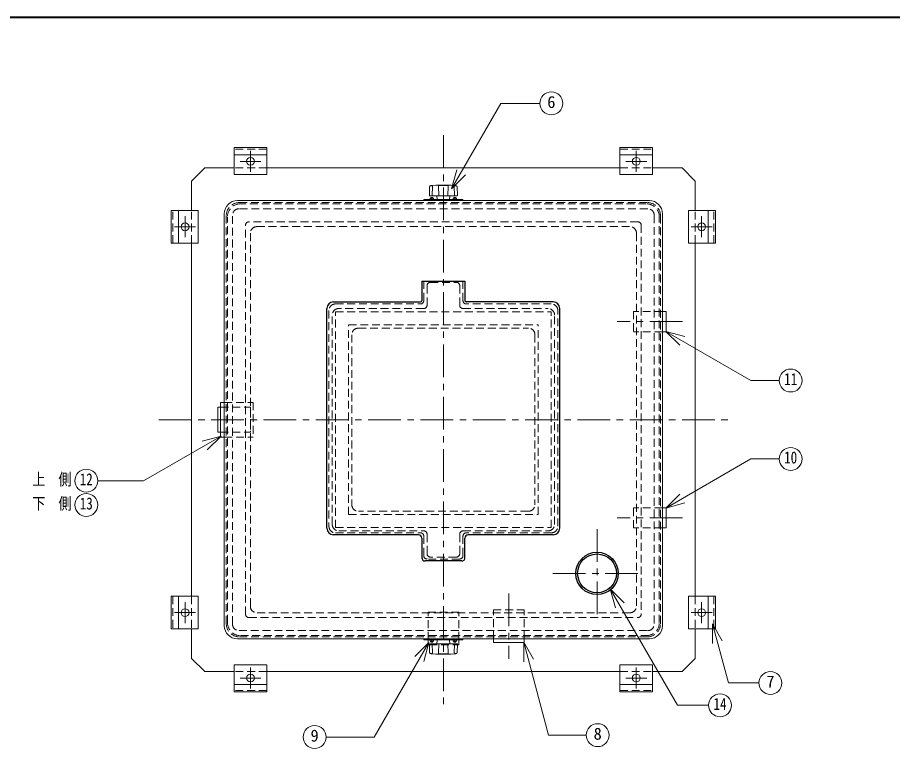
# Model space of a CAD drawing. Units: millimetres, scale not verified. Extents: x -2123 to 1927, y -1358 to 1452.
# Drawn here: x -749 to 589, y 334 to 1452 of the extents above; entities that cross this region are included whole.
import ezdxf
from ezdxf.enums import TextEntityAlignment as Align

# ---------------------------------------------------------------- set-up
doc = ezdxf.new("R2010")
doc.units = ezdxf.units.MM
doc.header["$LTSCALE"] = 10
doc.linetypes.add('CHAIN1', pattern=[8, 5, -1, 1, -1])
doc.linetypes.add('DASHED1', pattern=[1.8, 1.2, -0.6])
doc.layers.add('0-0', color=7, linetype='Continuous', lineweight=18)
doc.styles.add('ＭＳ ゴシック', font='')
doc.styles.get('ＭＳ ゴシック').set_extended_font_data('MS Gothic')

msp = doc.modelspace()

# ---------------------------------------------------------------- linework, layer by layer
at = {"layer": '0-0', "color": 1, "lineweight": 40}
msp.add_line((1927.2, 1451.91), (-2122.8, 1451.91), dxfattribs=at)
at = {"layer": '0-0'}
for p, q in [((-85.19, 1189.91), (-9.76, 1320.57)), ((49.86, 1320.57), (-9.76, 1320.57)), ((-417.8, 1241.88), (-417.8, 1211.91)), ((-367.8, 1241.88), (-417.8, 1241.88)), ((-367.8, 1241.88), (-367.8, 1211.91)), ((172.2, 1241.88), (222.2, 1241.88)), ((172.2, 1241.88), (172.2, 1211.91)), ((222.2, 1241.88), (222.2, 1211.91)), ((-85.19, 1189.91), (-77.43, 1218.89)), ((-367.8, 1211.91), (-417.8, 1211.91)), ((-85.19, 1189.91), (-63.98, 1211.12)), ((172.2, 1211.91), (222.2, 1211.91)), ((-119.26, 1179.93), (-118.84, 1193.08)), ((-109.56, 1195.4), (-116.95, 1195.01)), ((-114.74, 1179.41), (-114.25, 1193.96)), ((-109.04, 1195.41), (-86.56, 1195.41)), ((-104.66, 1179.41), (-105.14, 1193.96)), ((-90.95, 1179.41), (-90.46, 1193.96)), ((-86.04, 1195.4), (-78.66, 1195.01)), ((-80.87, 1179.41), (-81.35, 1193.96)), ((-76.34, 1179.93), (-76.76, 1193.08)), ((-118.76, 1179.41), (-76.84, 1179.41)), ((-107.34, 1173.87), (-107.8, 1179.41)), ((-88.26, 1173.87), (-87.8, 1179.41)), ((-412.8, 1171.91), (217.2, 1171.91)), ((-127.8, 1171.91), (-127.8, 1173.41)), ((-67.8, 1173.41), (-127.8, 1173.41)), ((-112.8, 1175.41), (-117.8, 1175.41)), ((-117.8, 1175.41), (-117.8, 1173.41)), ((-115.3, 1175.41), (-115.3, 1173.41)), ((-113.8, 1175.41), (-113.8, 1176.92)), ((-112.8, 1175.41), (-112.8, 1173.41)), ((-82.8, 1175.41), (-77.8, 1175.41)), ((-82.8, 1175.41), (-82.8, 1173.41)), ((-81.8, 1175.41), (-81.8, 1176.92)), ((-80.3, 1175.41), (-80.3, 1173.41)), ((-77.8, 1175.41), (-77.8, 1173.41)), ((-67.8, 1171.91), (-67.8, 1173.41)), ((-502.77, 1156.91), (-472.8, 1156.91)), ((-502.77, 1106.91), (-502.77, 1156.91)), ((-472.8, 1106.91), (-472.8, 1156.91)), ((-432.8, 521.91), (-432.8, 1151.91)), ((237.2, 1151.91), (237.2, 521.91)), ((277.2, 1106.91), (277.2, 1156.91)), ((307.17, 1156.91), (277.2, 1156.91)), ((307.17, 1106.91), (307.17, 1156.91)), ((-502.77, 1106.91), (-472.8, 1106.91)), ((307.17, 1106.91), (277.2, 1106.91)), ((237.2, 1002.41), (242.91, 1002.41)), ((242.91, 971.41), (242.91, 1002.41)), ((237.2, 971.41), (242.91, 971.41)), ((242.41, 971.96), (271.38, 964.2)), ((242.41, 971.96), (372.55, 896.82)), ((242.41, 971.96), (263.62, 950.75)), ((372.55, 896.82), (415.82, 896.82)), ((-432.8, 863.41), (-438.66, 863.41)), ((-438.66, 863.41), (-438.66, 810.41)), ((-437.85, 811.98), (-556.22, 743.64)), ((-437.85, 811.98), (-466.83, 804.21)), ((-437.85, 811.98), (-459.07, 790.76)), ((-432.8, 810.41), (-438.66, 810.41)), ((242.41, 701.87), (372.55, 777)), ((372.55, 777), (415.82, 777)), ((-556.22, 743.64), (-626.43, 743.64)), ((242.41, 701.87), (263.62, 723.08)), ((242.41, 701.87), (271.38, 709.63)), ((237.2, 702.41), (242.91, 702.41)), ((242.91, 702.41), (242.91, 671.41)), ((237.2, 671.41), (242.91, 671.41)), ((157.45, 578.24), (165.21, 549.26)), ((157.45, 578.24), (178.66, 557.03)), ((-502.77, 566.91), (-502.77, 516.91)), ((-502.77, 566.91), (-472.8, 566.91)), ((-472.8, 566.91), (-472.8, 516.91)), ((277.2, 566.91), (277.2, 516.91)), ((307.17, 566.91), (277.2, 566.91)), ((307.17, 566.91), (307.17, 516.91)), ((313.8, 524.85), (313.8, 494.85)), ((313.8, 524.85), (328.8, 498.87)), ((313.8, 524.85), (338.03, 434.41)), ((-502.77, 516.91), (-472.8, 516.91)), ((307.17, 516.91), (277.2, 516.91)), ((-412.8, 501.91), (217.2, 501.91)), ((-120.07, 496.02), (-203.41, 351.67)), ((-120.07, 496.02), (-141.28, 474.81)), ((-120.07, 496.02), (-127.84, 467.04)), ((-127.8, 501.91), (-127.8, 500.41)), ((-67.8, 500.41), (-127.8, 500.41)), ((-117.8, 498.41), (-117.8, 500.41)), ((-112.8, 498.41), (-117.8, 498.41)), ((-115.3, 498.41), (-115.3, 500.41)), ((-113.8, 498.41), (-113.8, 496.9)), ((-112.8, 498.41), (-112.8, 500.41)), ((-107.34, 499.95), (-107.8, 494.41)), ((-88.26, 499.95), (-87.8, 494.41)), ((-82.8, 498.41), (-82.8, 500.41)), ((-82.8, 498.41), (-77.8, 498.41)), ((-81.8, 498.41), (-81.8, 496.9)), ((-80.3, 498.41), (-80.3, 500.41)), ((-77.8, 498.41), (-77.8, 500.41)), ((-67.8, 501.91), (-67.8, 500.41)), ((-21.3, 501.91), (-21.3, 496.05)), ((25.7, 496.05), (-21.3, 496.05)), ((25.07, 496.76), (25.07, 466.76)), ((25.07, 496.76), (40.07, 470.78)), ((25.07, 496.76), (63.16, 354.61)), ((25.7, 501.91), (25.7, 496.05)), ((-119.26, 493.9), (-118.84, 480.75)), ((-118.76, 494.41), (-76.84, 494.41)), ((-114.74, 494.41), (-114.25, 479.87)), ((-104.66, 494.41), (-105.14, 479.87)), ((-90.95, 494.41), (-90.46, 479.87)), ((-80.87, 494.41), (-81.35, 479.87)), ((-76.34, 493.9), (-76.76, 480.75)), ((-109.56, 478.43), (-116.95, 478.82)), ((-109.04, 478.41), (-86.56, 478.41)), ((-86.04, 478.43), (-78.66, 478.82)), ((-367.8, 461.91), (-417.8, 461.91)), ((-417.8, 431.94), (-417.8, 461.91)), ((-367.8, 431.94), (-367.8, 461.91)), ((172.2, 461.91), (222.2, 461.91)), ((172.2, 431.94), (172.2, 461.91)), ((222.2, 431.94), (222.2, 461.91)), ((-367.8, 431.94), (-417.8, 431.94)), ((172.2, 431.94), (222.2, 431.94)), ((384.86, 434.41), (338.03, 434.41)), ((-203.41, 351.67), (-277.23, 351.67)), ((120.71, 354.61), (63.16, 354.61))]:
    msp.add_line(p, q, dxfattribs=at)
at = {"layer": '0-0', "color": 4, "linetype": 'CHAIN1', "lineweight": 9}
for p, q in [((-97.8, 1271.91), (-97.8, 401.91)), ((-392.8, 1247.91), (-392.8, 1215.91)), ((197.2, 1247.91), (197.2, 1215.91)), ((-408.8, 1231.91), (-376.8, 1231.91)), ((213.2, 1231.91), (181.2, 1231.91)), ((-492.8, 1147.91), (-492.8, 1115.91)), ((297.2, 1147.91), (297.2, 1115.91)), ((-508.8, 1131.91), (-476.8, 1131.91)), ((313.2, 1131.91), (281.2, 1131.91)), ((267.91, 986.91), (167.91, 986.91)), ((-532.8, 836.91), (337.2, 836.91)), ((267.91, 686.91), (167.91, 686.91)), ((137.2, 669.41), (137.2, 534.41)), ((69.7, 601.91), (204.7, 601.91)), ((2.2, 571.05), (2.2, 471.05)), ((-492.8, 525.91), (-492.8, 557.91)), ((297.2, 525.91), (297.2, 557.91)), ((-508.8, 541.91), (-476.8, 541.91)), ((313.2, 541.91), (281.2, 541.91)), ((-392.8, 425.91), (-392.8, 457.91)), ((197.2, 425.91), (197.2, 457.91)), ((-408.8, 441.91), (-376.8, 441.91)), ((213.2, 441.91), (181.2, 441.91))]:
    msp.add_line(p, q, dxfattribs=at)
at = {"layer": '0-0', "color": 4, "lineweight": 9}
for p, q in [((-417.8, 1241.88), (-417.8, 1252.97)), ((-367.8, 1252.97), (-417.8, 1252.97)), ((-367.8, 1241.88), (-367.8, 1252.97)), ((172.2, 1252.97), (222.2, 1252.97)), ((172.2, 1241.88), (172.2, 1252.97)), ((222.2, 1241.88), (222.2, 1252.97)), ((-462.8, 1221.91), (-482.8, 1201.91)), ((-462.8, 1221.91), (-417.8, 1221.91)), ((-367.8, 1221.91), (172.2, 1221.91)), ((222.2, 1221.91), (267.2, 1221.91)), ((267.2, 1221.91), (287.2, 1201.91)), ((-482.8, 1156.91), (-482.8, 1201.91)), ((287.2, 1156.91), (287.2, 1201.91)), ((-502.77, 1156.91), (-513.86, 1156.91)), ((-513.86, 1106.91), (-513.86, 1156.91)), ((307.17, 1156.91), (318.25, 1156.91)), ((318.25, 1106.91), (318.25, 1156.91)), ((-502.77, 1106.91), (-513.86, 1106.91)), ((-482.8, 566.91), (-482.8, 1106.91)), ((287.2, 566.91), (287.2, 1106.91)), ((307.17, 1106.91), (318.25, 1106.91)), ((-438.66, 855.91), (-442.73, 855.91)), ((-442.73, 817.91), (-442.73, 855.91)), ((-438.66, 817.91), (-442.73, 817.91)), ((-513.86, 566.91), (-513.86, 516.91)), ((-502.77, 566.91), (-513.86, 566.91)), ((307.17, 566.91), (318.25, 566.91)), ((318.25, 566.91), (318.25, 516.91)), ((-502.77, 516.91), (-513.86, 516.91)), ((-482.8, 471.91), (-482.8, 516.91)), ((287.2, 471.91), (287.2, 516.91)), ((307.17, 516.91), (318.25, 516.91)), ((-121.3, 500.41), (-121.3, 492.44)), ((-74.3, 492.44), (-74.3, 500.41)), ((-119.22, 492.44), (-121.3, 492.44)), ((-76.39, 492.44), (-74.3, 492.44)), ((-482.8, 471.91), (-462.8, 451.91)), ((267.2, 451.91), (287.2, 471.91)), ((-417.8, 451.91), (-462.8, 451.91)), ((172.2, 451.91), (-367.8, 451.91)), ((267.2, 451.91), (222.2, 451.91)), ((-417.8, 431.94), (-417.8, 420.86)), ((-367.8, 431.94), (-367.8, 420.86)), ((172.2, 431.94), (172.2, 420.86)), ((222.2, 431.94), (222.2, 420.86)), ((-367.8, 420.86), (-417.8, 420.86)), ((172.2, 420.86), (222.2, 420.86))]:
    msp.add_line(p, q, dxfattribs=at)
at = {"layer": '0-0', "color": 4, "linetype": 'DASHED1', "lineweight": 9}
for p, q in [((-367.8, 1250.73), (-417.8, 1250.73)), ((172.2, 1250.73), (222.2, 1250.73)), ((-367.8, 1221.91), (-417.8, 1221.91)), ((172.2, 1221.91), (222.2, 1221.91)), ((-409.8, 1168.91), (214.2, 1168.91)), ((212.4, 1167.11), (-408, 1167.11)), ((-511.62, 1106.91), (-511.62, 1156.91)), ((-482.8, 1106.91), (-482.8, 1156.91)), ((214.72, 1159.44), (-410.32, 1159.44)), ((287.2, 1106.91), (287.2, 1156.91)), ((316.02, 1106.91), (316.02, 1156.91)), ((-429.8, 524.91), (-429.8, 1148.91)), ((-428, 526.71), (-428, 1147.11)), ((-420.32, 524.39), (-420.32, 1149.44)), ((199.72, 1139.44), (-395.32, 1139.44)), ((224.72, 1149.44), (224.72, 524.39)), ((232.4, 526.71), (232.4, 1147.11)), ((234.2, 1148.91), (234.2, 524.91)), ((-400.32, 539.39), (-400.32, 1134.44)), ((-383.01, 1132.12), (187.41, 1132.12)), ((204.72, 1134.44), (204.72, 539.39)), ((-393.01, 1122.12), (-393.01, 551.71)), ((197.41, 1122.12), (197.41, 551.71)), ((192.91, 1002.41), (192.91, 971.41)), ((237.2, 1002.41), (192.91, 1002.41)), ((237.2, 971.41), (192.91, 971.41)), ((-432.8, 863.41), (-388.66, 863.41)), ((-388.66, 863.41), (-388.66, 810.41)), ((-438.66, 855.91), (-392.73, 855.91)), ((-392.73, 855.91), (-392.73, 817.91)), ((-438.66, 817.91), (-392.73, 817.91)), ((-432.8, 810.41), (-388.66, 810.41)), ((192.91, 671.41), (192.91, 702.41)), ((237.2, 702.41), (192.91, 702.41)), ((237.2, 671.41), (192.91, 671.41)), ((-511.62, 566.91), (-511.62, 516.91)), ((-482.8, 566.91), (-482.8, 516.91)), ((287.2, 566.91), (287.2, 516.91)), ((316.02, 566.91), (316.02, 516.91)), ((187.41, 541.71), (-383.01, 541.71)), ((-121.3, 542.44), (-74.3, 542.44)), ((-121.3, 500.41), (-121.3, 542.44)), ((-74.3, 500.41), (-74.3, 542.44)), ((-21.3, 546.05), (25.7, 546.05)), ((-21.3, 501.91), (-21.3, 546.05)), ((25.7, 501.91), (25.7, 546.05)), ((-395.32, 534.39), (199.72, 534.39)), ((-410.32, 514.39), (214.72, 514.39)), ((-409.8, 504.91), (214.2, 504.91)), ((-408, 506.71), (212.4, 506.71)), ((-119.22, 492.44), (-76.39, 492.44)), ((-367.8, 451.91), (-417.8, 451.91)), ((172.2, 451.91), (222.2, 451.91)), ((-367.8, 423.09), (-417.8, 423.09)), ((172.2, 423.09), (222.2, 423.09))]:
    msp.add_line(p, q, dxfattribs=at)
at = {"layer": '0-0', "color": 5, "lineweight": 25}
for p, q in [((-130.8, 1048.91), (-64.8, 1048.91)), ((-130.8, 1048.91), (-130.8, 1018.91)), ((-64.8, 1048.91), (-64.8, 1018.91)), ((-275.8, 670.91), (-275.8, 1006.91)), ((-265.8, 1016.91), (-132.8, 1016.91)), ((70.2, 1016.91), (-62.8, 1016.91)), ((80.2, 670.91), (80.2, 1006.91)), ((-135.8, 660.91), (-265.8, 660.91)), ((-130.8, 655.91), (-130.8, 625.91)), ((-64.8, 625.91), (-64.8, 655.91)), ((70.2, 660.91), (-59.8, 660.91)), ((-69.8, 620.91), (-125.8, 620.91))]:
    msp.add_line(p, q, dxfattribs=at)
at = {"layer": '0-0', "linetype": 'DASHED1'}
for p, q in [((-127.8, 1018.91), (-127.8, 1048.91)), ((-117.8, 1046.91), (-77.8, 1046.91)), ((-67.8, 1018.91), (-67.8, 1048.91)), ((-122.8, 1041.91), (-122.8, 1011.91)), ((-72.8, 1041.91), (-72.8, 1011.91)), ((-272.8, 1003.91), (-272.8, 673.91)), ((-262.8, 1013.91), (-132.8, 1013.91)), ((-127.8, 1006.91), (-257.8, 1006.91)), ((-67.8, 1006.91), (62.2, 1006.91)), ((67.2, 1013.91), (-62.8, 1013.91)), ((77.2, 673.91), (77.2, 1003.91)), ((-267.8, 676.91), (-267.8, 996.91)), ((-262.8, 1001.91), (67.2, 1001.91)), ((-262.8, 671.91), (-262.8, 1001.91)), ((67.2, 671.91), (67.2, 1001.91)), ((72.2, 676.91), (72.2, 996.91)), ((-242.8, 981.91), (47.2, 981.91)), ((-242.8, 691.91), (-242.8, 981.91)), ((-227.8, 976.91), (32.2, 976.91)), ((47.2, 691.91), (47.2, 981.91)), ((-237.8, 966.91), (-237.8, 706.91)), ((42.2, 966.91), (42.2, 706.91)), ((32.2, 696.91), (-227.8, 696.91)), ((-242.8, 691.91), (47.2, 691.91)), ((-262.8, 671.91), (67.2, 671.91)), ((-262.8, 663.91), (-132.8, 663.91)), ((-257.8, 666.91), (-127.8, 666.91)), ((-127.8, 628.91), (-127.8, 658.91)), ((-122.8, 631.91), (-122.8, 661.91)), ((-72.8, 661.91), (-72.8, 631.91)), ((-67.8, 666.91), (62.2, 666.91)), ((-67.8, 628.91), (-67.8, 658.91)), ((67.2, 663.91), (-62.8, 663.91)), ((-72.8, 623.91), (-122.8, 623.91)), ((-77.8, 626.91), (-117.8, 626.91))]:
    msp.add_line(p, q, dxfattribs=at)
at = {"layer": '0-0'}
for points in [[(-116.8, 1175.41), (-116.8, 1176.92), (-113.8, 1176.92)], [(-78.8, 1175.41), (-78.8, 1176.92), (-81.8, 1176.92)], [(157.45, 578.24), (260.19, 400.28), (307.87, 400.28)], [(-116.8, 498.41), (-116.8, 496.9), (-113.8, 496.9)], [(-78.8, 498.41), (-78.8, 496.9), (-81.8, 496.9)]]:
    msp.add_lwpolyline(points, dxfattribs=at)
for centre, radius in [((67.36, 1320.57), 17.5), ((-392.8, 1231.91), 6), ((197.2, 1231.91), 6), ((-492.8, 1131.91), 6), ((297.2, 1131.91), 6), ((433.32, 896.82), 17.5), ((433.32, 777), 17.5), ((-643.93, 743.64), 17.5), ((-643.93, 706.64), 17.5), ((-492.8, 541.91), 6), ((297.2, 541.91), 6), ((-392.8, 441.91), 6), ((197.2, 441.91), 6), ((402.36, 434.41), 17.5), ((325.37, 400.28), 17.5), ((-294.73, 351.67), 17.5), ((138.21, 354.61), 17.5)]:
    msp.add_circle(centre, radius, dxfattribs=at)
at = {"layer": '0-0', "color": 5, "lineweight": 25}
for radius in [32.5, 29.7]:
    msp.add_circle((137.2, 601.91), radius, dxfattribs=at)
at = {"layer": '0-0'}
for centre, radius, start, end in [((-116.84, 1193.01), 2, 93.01913, 178.15415), ((-117.31, 1192.34), 2.07, 93.02757, 128.73305), ((-117.23, 1184.46), 9.96, 72.62002, 91.09064), ((-109.04, 1185.41), 10, 90, 93.01913), ((-104.64, 1193.98), 0.5, 97.29873, 181.90915), ((-97.8, 1140.58), 54.34, 82.70127, 97.29873), ((-90.96, 1193.98), 0.5, 358.09085, 82.70127), ((-86.56, 1185.41), 10, 86.98087, 90), ((-78.38, 1184.46), 9.96, 88.90936, 107.37998), ((-78.76, 1193.01), 2, 1.84585, 86.98087), ((-78.3, 1192.34), 2.07, 51.26695, 86.97243), ((-118.76, 1179.91), 0.5, 178.15415, 270), ((-76.84, 1179.91), 0.5, 270, 1.84585), ((-412.8, 1151.91), 20, 90, 180), ((-106.84, 1173.91), 0.5, 184.76364, 270), ((-88.76, 1173.91), 0.5, 270, 355.23636), ((217.2, 1151.91), 20, 0, 90), ((-412.8, 521.91), 20, 180, 270), ((217.2, 521.91), 20, 270, 0), ((-106.84, 499.91), 0.5, 90, 175.23636), ((-88.76, 499.91), 0.5, 4.76364, 90), ((-118.76, 493.91), 0.5, 90, 181.84585), ((-76.84, 493.91), 0.5, 358.15415, 90), ((-116.84, 480.81), 2, 181.84585, 266.98087), ((-117.31, 481.48), 2.07, 231.26695, 266.97243), ((-117.23, 489.37), 9.96, 268.90936, 287.37998), ((-109.04, 488.41), 10, 266.98087, 270), ((-104.64, 479.85), 0.5, 178.09085, 262.70127), ((-97.8, 533.25), 54.34, 262.70127, 277.29873), ((-90.96, 479.85), 0.5, 277.29873, 1.90915), ((-86.56, 488.41), 10, 270, 273.01913), ((-78.38, 489.37), 9.96, 252.62002, 271.09064), ((-78.76, 480.81), 2, 273.01913, 358.15415), ((-78.3, 481.48), 2.07, 273.02757, 308.73305)]:
    msp.add_arc(centre, radius, start, end, dxfattribs=at)
at = {"layer": '0-0', "color": 4, "linetype": 'DASHED1', "lineweight": 9}
for centre, radius, start, end in [((-409.8, 1148.91), 20, 90, 180), ((-408, 1147.11), 20, 90, 180), ((212.4, 1147.11), 20, 0, 90), ((214.2, 1148.91), 20, 0, 90), ((-410.32, 1149.44), 10, 90, 180), ((214.72, 1149.44), 10, 0, 90), ((-395.32, 1134.44), 5, 90, 180), ((199.72, 1134.44), 5, 0, 90), ((-383.01, 1122.12), 10, 90, 180), ((187.41, 1122.12), 10, 0, 90), ((-383.01, 551.71), 10, 180, 270), ((187.41, 551.71), 10, 270, 0), ((-395.32, 539.39), 5, 180, 270), ((199.72, 539.39), 5, 270, 0), ((-409.8, 524.91), 20, 180, 270), ((-408, 526.71), 20, 180, 270), ((-410.32, 524.39), 10, 180, 270), ((212.4, 526.71), 20, 270, 0), ((214.2, 524.91), 20, 270, 0), ((214.72, 524.39), 10, 270, 0)]:
    msp.add_arc(centre, radius, start, end, dxfattribs=at)
at = {"layer": '0-0', "linetype": 'DASHED1'}
for centre, radius, start, end in [((-117.8, 1041.91), 5, 90, 180), ((-77.8, 1041.91), 5, 0, 90), ((-132.8, 1018.91), 5, 270, 0), ((-62.8, 1018.91), 5, 180, 270), ((-262.8, 1003.91), 10, 90, 180), ((-257.8, 996.91), 10, 90, 180), ((-127.8, 1011.91), 5, 270, 0), ((-67.8, 1011.91), 5, 180, 270), ((62.2, 996.91), 10, 0, 90), ((67.2, 1003.91), 10, 0, 90), ((-227.8, 966.91), 10, 90, 180), ((32.2, 966.91), 10, 0, 90), ((-227.8, 706.91), 10, 180, 270), ((32.2, 706.91), 10, 270, 0), ((-262.8, 673.91), 10, 180, 270), ((-257.8, 676.91), 10, 180, 270), ((62.2, 676.91), 10, 270, 0), ((67.2, 673.91), 10, 270, 0), ((-132.8, 658.91), 5, 0, 90), ((-127.8, 661.91), 5, 0, 90), ((-67.8, 661.91), 5, 90, 180), ((-62.8, 658.91), 5, 90, 180), ((-117.8, 631.91), 5, 180, 270), ((-77.8, 631.91), 5, 270, 0), ((-122.8, 628.91), 5, 180, 270), ((-72.8, 628.91), 5, 270, 0)]:
    msp.add_arc(centre, radius, start, end, dxfattribs=at)
at = {"layer": '0-0', "color": 5, "lineweight": 25}
for centre, radius, start, end in [((-132.8, 1018.91), 2, 270, 0), ((-62.8, 1018.91), 2, 180, 270), ((-265.8, 1006.91), 10, 90, 180), ((70.2, 1006.91), 10, 0, 90), ((-265.8, 670.91), 10, 180, 270), ((70.2, 670.91), 10, 270, 0), ((-135.8, 655.91), 5, 0, 90), ((-59.8, 655.91), 5, 90, 180), ((-125.8, 625.91), 5, 180, 270), ((-69.8, 625.91), 5, 270, 0)]:
    msp.add_arc(centre, radius, start, end, dxfattribs=at)

# ---------------------------------------------------------------- texts
at = {"layer": '0-0', "style": 'ＭＳ ゴシック'}
for s, p in [('6', (61.11, 1308.07)), ('7', (396.11, 421.91)), ('9', (-300.98, 339.17)), ('8', (131.96, 342.11))]:
    msp.add_text(s, height=18.33, dxfattribs=at).set_placement(p, align=Align.BOTTOM_LEFT)
at = {"layer": '0-0', "style": 'ＭＳ ゴシック', "width": 0.8}
for s, p in [('11', (423.32, 884.32)), ('10', (423.32, 764.5)), ('上\u3000側', (-726.43, 731.14)), ('12', (-653.93, 731.14)), ('下\u3000側', (-726.43, 694.14)), ('13', (-653.93, 694.14)), ('14', (315.37, 387.78))]:
    msp.add_text(s, height=18.33, dxfattribs=at).set_placement(p, align=Align.BOTTOM_LEFT)

doc.saveas('drawing.dxf')
